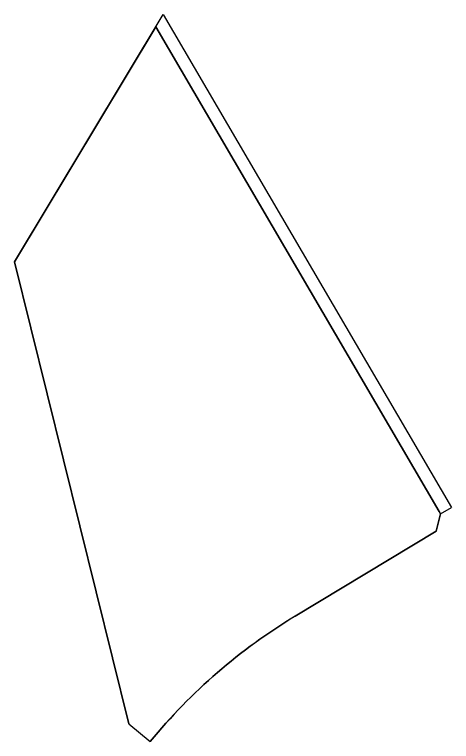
# Model space of a CAD drawing. Header units: feet. Extents: x 23 to 2149517, y -26 to 355304.
# Drawn here: x 2141895 to 2142755, y 353875 to 355304 of the extents above; entities that cross this region are included whole.
import ezdxf

# ---------------------------------------------------------------- set-up
doc = ezdxf.new("R2010")
doc.units = ezdxf.units.FT
doc.header["$MEASUREMENT"] = 0
for name, color, linetype in [('A-EC-CURLEX-MATTING', 6, 'Continuous'), ('xhpc023-pt$0$V-PROP-N', 2, 'Continuous'), ('xhpc023-pt$0$V-PROP-RWAY-N', 7, 'Continuous'), ('xhpc023-pt$0$V-RWAY-CNTR-TEXT-N', 2, 'Continuous')]:
    doc.layers.add(name, color=color, linetype=linetype)

# ---------------------------------------------------------------- blocks, each defined once
blk = doc.blocks.new('xhpc023-pt')
at = {"layer": 'xhpc023-pt$0$V-PROP-N'}
for p, q in [((2141895.4, 354818.1), (2142187.9, 355304.2)), ((2142187.9, 355304.2), (2142754.8, 354335.2)), ((2142120.3, 353909.4), (2141895.4, 354818.1)), ((2142733.2, 354322.5), (2142754.8, 354335.2)), ((2142733.2, 354322.5), (2142724.4, 354288.1)), ((2142724.4, 354288.1), (2142447.3, 354121.3)), ((2142120.3, 353909.4), (2142162.4, 353874.9))]:
    blk.add_line(p, q, dxfattribs=at)
blk.add_arc((2143017.1, 353174.5), 1105, 121.0399, 140.6655, dxfattribs=at)
at = {"layer": 'xhpc023-pt$0$V-PROP-RWAY-N'}
for p, q in [((2142173.2, 355279.7), (2142730.7, 354326.9)), ((2142730.7, 354326.9), (2142733.2, 354322.5))]:
    blk.add_line(p, q, dxfattribs=at)
at = {"layer": 'xhpc023-pt$0$V-RWAY-CNTR-TEXT-N'}
blk.add_lwpolyline([(2142173.2, 355279.7), (2141895.4, 354818.1), (2142120.3, 353909.4), (2142162.4, 353874.9, -0.085842), (2142447.3, 354121.3), (2142724.4, 354288.1), (2142733.2, 354322.5), (2142730.7, 354326.9)], format="xyb", close=True, dxfattribs=at)

msp = doc.modelspace()

# ---------------------------------------------------------------- block references
at = {"layer": 'A-EC-CURLEX-MATTING'}
msp.add_blockref('xhpc023-pt', (0, 0), dxfattribs=at)

doc.saveas('drawing.dxf')
